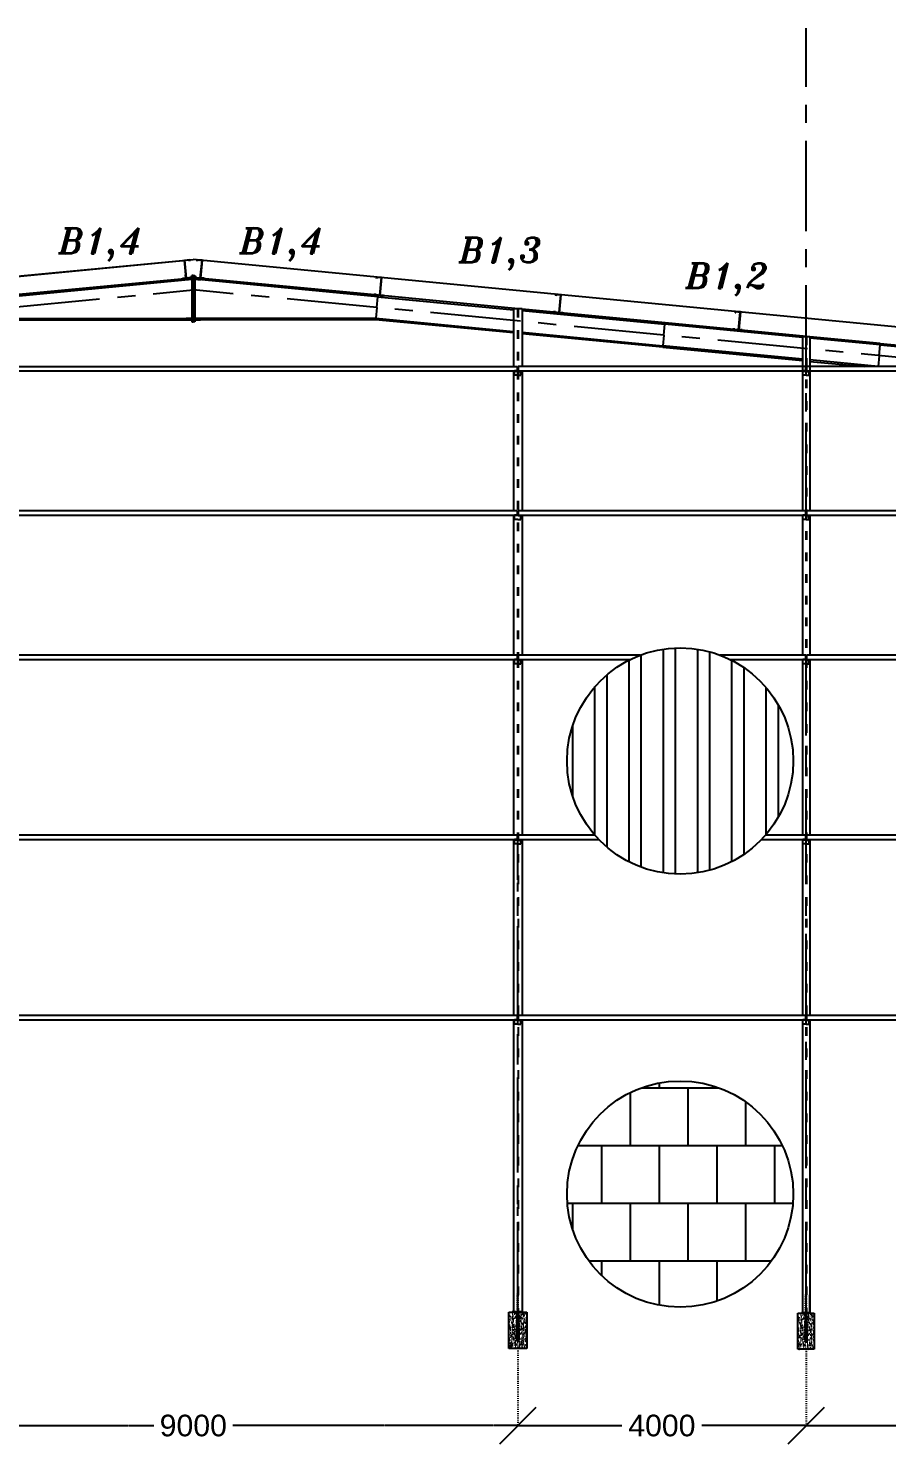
# Model space of a CAD drawing. Header units: inches. Extents: x -15 to 1885144, y -42615 to 866270.
# Drawn here: x 1645245 to 1657153, y 146264 to 165896 of the extents above; entities that cross this region are included whole.
import ezdxf

# ---------------------------------------------------------------- set-up
doc = ezdxf.new("R2010")
doc.units = ezdxf.units.IN
doc.header["$LTSCALE"] = 100
doc.header["$MEASUREMENT"] = 0
for name, pattern in [('CENTER', [2, 1.25, -0.25, 0.25, -0.25]), ('dash line', [30, 12, -18]), ('PHANTOM2', [1.25, 0.625, -0.125, 0.125, -0.125, 0.125, -0.125])]:
    doc.linetypes.add(name, pattern=pattern)
for name, color, linetype in [('axis', 8, 'PHANTOM2'), ('bolt', 1, 'Continuous'), ('corrugated sheet', 6, 'Continuous'), ('dimensions', 10, 'PHANTOM2'), ('layout', 7, 'Continuous'), ('pedestal', 9, 'Continuous'), ('purlins', 4, 'Continuous'), ('sections', 3, 'Continuous'), ('text', 3, 'Continuous')]:
    doc.layers.add(name, color=color, linetype=linetype)
doc.styles.get("Standard").update_dxf_attribs({"font": 'arial.ttf'})
doc.styles.add('TEXT-3', font='ITALICT.shx', dxfattribs={"height": 350})
doc.dimstyles.new('Dim_1', dxfattribs={"dimtxt": 300, "dimasz": 500, "dimexe": 0.0625, "dimexo": 0.0625, "dimgap": 100, "dimtad": 0, "dimtih": 1, "dimtoh": 1, "dimdec": 0, "dimzin": 0, "dimdsep": 46, "dimtxsty": 'Standard', "dimblk": 'OBLIQUE', "dimcen": 0.09, "dimclrd": 256, "dimclre": 256, "dimclrt": 256, "dimadec": 0, "dimazin": 0, "dimtm": 1e-09, "dimtfac": 1, "dimtdec": 0, "dimtofl": 0, "dimtmove": 0, "dimatfit": 3, "dimfxl": 1, "dimtfillclr": 256, "dimtolj": 1, "dimtzin": 0, "dimlwe": -1, "dimarcsym": 0})

# ---------------------------------------------------------------- blocks, each defined once
blk = doc.blocks.new('*U1230')
at = {"layer": 'purlins', "ltscale": 10}
h = blk.add_hatch(color=256, dxfattribs=at)
h.dxf.hatch_style = 1
h.paths.add_polyline_path([(124, -228), (129, -228), (129, -218), (124, -218)])
for p, q in [((124, -1), (54, -1)), ((54, -1), (54, -21)), ((54, -21), (56, -21)), ((56, -21), (56, -3)), ((56, -3), (122, -3)), ((122, -249), (122, -3)), ((124, -1), (124, -251)), ((54, -251), (54, -231)), ((54, -231), (56, -231)), ((124, -251), (54, -251)), ((56, -231), (56, -249)), ((56, -249), (122, -249)), ((129, -201), (124, -201)), ((129, -218), (124, -218)), ((129, -228), (124, -228)), ((124, -251), (174, -251)), ((129, -246), (129, -201)), ((174, -246), (129, -246)), ((174, -251), (174, -246))]:
    blk.add_line(p, q, dxfattribs=at)
blk = doc.blocks.new('*U1231')
at = {"layer": 'sections', "color": 0, "linetype": 'ByBlock', "lineweight": -2, "transparency": 16777216, "rotation": 354.5164095555347}
for p in [(1647534, 162691), (1650023, 162452), (1652511, 162213), (1655000, 161974), (1657489, 161735)]:
    blk.add_blockref('*U1230', p, dxfattribs=at)
blk = doc.blocks.new('*U1232')
at = {"layer": 'purlins', "ltscale": 10}
h = blk.add_hatch(color=256, dxfattribs=at)
h.dxf.hatch_style = 1
h.paths.add_polyline_path([(124, -228), (129, -228), (129, -218), (124, -218)])
for p, q in [((124, -1), (54, -1)), ((54, -1), (54, -21)), ((54, -21), (56, -21)), ((56, -21), (56, -3)), ((56, -3), (122, -3)), ((122, -249), (122, -3)), ((124, -1), (124, -251)), ((54, -251), (54, -231)), ((54, -231), (56, -231)), ((124, -251), (54, -251)), ((56, -231), (56, -249)), ((56, -249), (122, -249)), ((129, -201), (124, -201)), ((129, -218), (124, -218)), ((129, -228), (124, -228)), ((124, -251), (174, -251)), ((129, -246), (129, -201)), ((174, -246), (129, -246)), ((174, -251), (174, -246))]:
    blk.add_line(p, q, dxfattribs=at)
blk = doc.blocks.new('*U1233')
at = {"layer": 'sections', "color": 0, "linetype": 'ByBlock', "lineweight": -2, "transparency": 16777216, "rotation": 354.5164095555347}
for p in [(1647534, 259923), (1650023, 259684), (1652511, 259445), (1655000, 259206), (1657489, 258968)]:
    blk.add_blockref('*U1232', p, dxfattribs=at)
blk = doc.blocks.new('_Oblique')
at = {"color": 0, "linetype": 'ByBlock', "lineweight": -2}
blk.add_line((-0.5, -0.5), (0.5, 0.5), dxfattribs=at)
blk = doc.blocks.new('*D1390')
at = {"layer": 'Defpoints', "color": 0, "ltscale": 0.01, "transparency": 16777216}
for p in [(1643034, 147586), (1652034, 147586), (1652034, 146514)]:
    blk.add_point(p, dxfattribs=at)
at = {"layer": 'dimensions', "linetype": 'dash line', "ltscale": 0.01, "transparency": 16777216}
for p, q in [((1643034, 147586), (1643034, 146514)), ((1652034, 147586), (1652034, 146514))]:
    blk.add_line(p, q, dxfattribs=at)
at = {"layer": 'dimensions', "lineweight": -2, "ltscale": 0.01, "transparency": 16777216}
for p, q in [((1643034, 146514), (1646987, 146514)), ((1652034, 146514), (1648082, 146514))]:
    blk.add_line(p, q, dxfattribs=at)
at = {"layer": 'dimensions', "lineweight": -2, "ltscale": 0.01, "transparency": 16777216, "xscale": 500, "yscale": 500, "zscale": 500, "rotation": 180}
blk.add_blockref('_Oblique', (1643034, 146514), dxfattribs=at)
at = {"layer": 'dimensions', "lineweight": -2, "ltscale": 0.01, "transparency": 16777216, "xscale": 500, "yscale": 500, "zscale": 500}
blk.add_blockref('_Oblique', (1652034, 146514), dxfattribs=at)
at = {"layer": 'dimensions', "ltscale": 0.01, "transparency": 16777216, "insert": (1647534, 146514), "char_height": 300, "attachment_point": 5}
blk.add_mtext('\\A1;9000', dxfattribs=at)
blk = doc.blocks.new('*D1391')
at = {"layer": 'Defpoints', "color": 0, "ltscale": 0.01, "transparency": 16777216}
for p in [(1652034, 147586), (1656034, 147575), (1656034, 146514)]:
    blk.add_point(p, dxfattribs=at)
at = {"layer": 'dimensions', "linetype": 'dash line', "ltscale": 0.01, "transparency": 16777216}
for p, q in [((1652034, 147586), (1652034, 146514)), ((1656034, 147575), (1656034, 146514))]:
    blk.add_line(p, q, dxfattribs=at)
at = {"layer": 'dimensions', "lineweight": -2, "ltscale": 0.01, "transparency": 16777216}
for p, q in [((1652034, 146514), (1653481, 146514)), ((1656034, 146514), (1654587, 146514))]:
    blk.add_line(p, q, dxfattribs=at)
at = {"layer": 'dimensions', "lineweight": -2, "ltscale": 0.01, "transparency": 16777216, "xscale": 500, "yscale": 500, "zscale": 500, "rotation": 180}
blk.add_blockref('_Oblique', (1652034, 146514), dxfattribs=at)
at = {"layer": 'dimensions', "lineweight": -2, "ltscale": 0.01, "transparency": 16777216, "xscale": 500, "yscale": 500, "zscale": 500}
blk.add_blockref('_Oblique', (1656034, 146514), dxfattribs=at)
at = {"layer": 'dimensions', "ltscale": 0.01, "transparency": 16777216, "insert": (1654034, 146514), "char_height": 300, "attachment_point": 5}
blk.add_mtext('\\A1;4000', dxfattribs=at)
blk = doc.blocks.new('*D1392')
at = {"layer": 'Defpoints', "color": 0, "ltscale": 0.01, "transparency": 16777216}
for p in [(1656034, 147575), (1660034, 147366), (1660034, 146514)]:
    blk.add_point(p, dxfattribs=at)
at = {"layer": 'dimensions', "linetype": 'dash line', "ltscale": 0.01, "transparency": 16777216}
for p, q in [((1656034, 147575), (1656034, 146514)), ((1660034, 147366), (1660034, 146514))]:
    blk.add_line(p, q, dxfattribs=at)
at = {"layer": 'dimensions', "lineweight": -2, "ltscale": 0.01, "transparency": 16777216}
for p, q in [((1656034, 146514), (1657480, 146514)), ((1660034, 146514), (1658587, 146514))]:
    blk.add_line(p, q, dxfattribs=at)
at = {"layer": 'dimensions', "lineweight": -2, "ltscale": 0.01, "transparency": 16777216, "xscale": 500, "yscale": 500, "zscale": 500, "rotation": 180}
blk.add_blockref('_Oblique', (1656034, 146514), dxfattribs=at)
at = {"layer": 'dimensions', "lineweight": -2, "ltscale": 0.01, "transparency": 16777216, "xscale": 500, "yscale": 500, "zscale": 500}
blk.add_blockref('_Oblique', (1660034, 146514), dxfattribs=at)
at = {"layer": 'dimensions', "ltscale": 0.01, "transparency": 16777216, "insert": (1658034, 146514), "char_height": 300, "attachment_point": 5}
blk.add_mtext('\\A1;4000', dxfattribs=at)

msp = doc.modelspace()

# ---------------------------------------------------------------- hatches: boundary and pattern name
at = {"layer": 'bolt', "ltscale": 0.01}
h = msp.add_hatch(color=256, dxfattribs=at)
h.dxf.hatch_style = 1
h.paths.add_polyline_path([(1652044.378, 148086.301), (1652044.378, 148096.301), (1652024.378, 148096.301), (1652024.378, 148086.301)])
h = msp.add_hatch(color=256, dxfattribs=at)
h.dxf.hatch_style = 1
h.paths.add_polyline_path([(1656043.492, 148075.014), (1656043.492, 148085.014), (1656023.492, 148085.014), (1656023.492, 148075.014)])
at = {"layer": 'layout', "ltscale": 0.01}
h = msp.add_hatch(dxfattribs=at)
h.set_pattern_fill('STEEL', color=256, scale=3802.420809, angle=45)
h.set_pattern_definition([(90, (1521614.4, 767569.56), (-475.3026, 1e-13), []), (90, (1521446.37, 767737.6), (-475.3026, 1e-13), [])])
h.paths.add_polyline_path([(1655856.578, 155733.227, 1), (1652718.453, 155733.227, 1)])
h = msp.add_hatch(dxfattribs=at)
h.set_pattern_fill('AR-B88', color=256, scale=100)
h.paths.add_polyline_path([(1655856.578, 149725.372, 1), (1652718.453, 149725.372, 1)])
at = {"layer": 'pedestal', "ltscale": 0.01}
h = msp.add_hatch(dxfattribs=at)
h.set_pattern_fill('AR-CONC', color=256, scale=10)
h.set_pattern_definition([(50, (701453.753, 103224.605), (71.7260183, -6.2752135), [7.5, -82.5]), (355, (701453.75, 103224.605), (-13.8751334, 75.2192134), [6, -66]), (100.4514445, (701459.73, 103224.08), (57.8508847, 68.943999), [6.374019, -70.114211]), (46.1842, (701453.75, 103244.605), (106.724133, -16.551928), [11.25, -123.75]), (96.635635, (701462.65, 103243.23), (93.466195, 97.41186), [9.561034, -105.171376]), (351.184164, (701453.75, 103244.6), (93.466195, 97.41186), [9, -99]), (21, (701463.753, 103239.605), (59.6907052, -40.261889), [7.5, -82.5]), (326, (701463.75, 103239.605), (24.331533, 72.5150045), [6, -66]), (71.451445, (701468.73, 103236.25), (84.0222377, 32.2531153), [6.374019, -70.114211]), (37.5, (701453.753, 103224.605), (1.2159855, 33.2893854), [0, -65.2, 0, -67, 0, -66.25]), (7.5, (701453.753, 103224.605), (26.3069537, 39.4411712), [0, -38.2, 0, -63.7, 0, -25.25]), (327.5, (701431.453, 103224.605), (53.3822436, -2.2554872), [0, -25, 0, -78, 0, -103.5]), (317.5, (701421.453, 103224.605), (58.318617, 10.0104982), [0, -32.5, 0, -51.8, 0, -73.5])])
h.paths.add_polyline_path([(1652159.462, 147586.301), (1652159.462, 148086.301), (1652109.462, 148086.301), (1652044.378, 148086.301), (1652044.378, 147686.301), (1652024.378, 147686.301), (1652024.378, 148086.301), (1651959.462, 148086.301), (1651909.462, 148086.301), (1651909.462, 147586.301)])
h = msp.add_hatch(dxfattribs=at)
h.set_pattern_fill('AR-CONC', color=256, scale=10)
h.set_pattern_definition([(50, (705452.866, 103213.32), (71.7260183, -6.2752135), [7.5, -82.5]), (355, (705452.87, 103213.32), (-13.8751334, 75.2192134), [6, -66]), (100.4514445, (705458.844, 103212.795), (57.8508847, 68.943999), [6.374019, -70.114211]), (46.1842, (705452.87, 103233.32), (106.724133, -16.551928), [11.25, -123.75]), (96.635635, (705461.76, 103231.94), (93.466195, 97.41186), [9.561034, -105.171376]), (351.184164, (705452.87, 103233.32), (93.466195, 97.41186), [9, -99]), (21, (705462.866, 103228.32), (59.6907052, -40.261889), [7.5, -82.5]), (326, (705462.87, 103228.32), (24.331533, 72.5150045), [6, -66]), (71.451445, (705467.84, 103224.96), (84.0222377, 32.2531153), [6.374019, -70.114211]), (37.5, (705452.866, 103213.318), (1.2159855, 33.2893854), [0, -65.2, 0, -67, 0, -66.25]), (7.5, (705452.866, 103213.32), (26.3069537, 39.4411712), [0, -38.2, 0, -63.7, 0, -25.25]), (327.5, (705430.566, 103213.318), (53.3822436, -2.2554872), [0, -25, 0, -78, 0, -103.5]), (317.5, (705420.566, 103213.32), (58.318617, 10.0104982), [0, -32.5, 0, -51.8, 0, -73.5])])
h.paths.add_polyline_path([(1656148.575, 147575.014), (1656148.575, 148075.014), (1656108.575, 148075.014), (1656043.492, 148075.014), (1656043.492, 147675.014), (1656023.492, 147675.014), (1656023.492, 148075.014), (1655958.575, 148075.014), (1655918.575, 148075.014), (1655918.575, 147575.014)])
at = {"layer": 'purlins', "ltscale": 0.01}
h = msp.add_hatch(color=256, dxfattribs=at)
h.dxf.hatch_style = 1
h.paths.add_polyline_path([(1652004.378, 161137.095), (1652004.378, 161143.095), (1652014.378, 161143.095), (1652014.378, 161137.095)])
h = msp.add_hatch(color=256, dxfattribs=at)
h.dxf.hatch_style = 1
h.paths.add_polyline_path([(1652064.378, 161137.095), (1652064.378, 161143.095), (1652054.378, 161143.095), (1652054.378, 161137.095)])
h = msp.add_hatch(color=256, dxfattribs=at)
h.dxf.hatch_style = 1
h.paths.add_polyline_path([(1656004.378, 161137.095), (1656004.378, 161143.095), (1656014.378, 161143.095), (1656014.378, 161137.095)])
h = msp.add_hatch(color=256, dxfattribs=at)
h.dxf.hatch_style = 1
h.paths.add_polyline_path([(1656064.378, 161137.095), (1656064.378, 161143.095), (1656054.378, 161143.095), (1656054.378, 161137.095)])
h = msp.add_hatch(color=256, dxfattribs=at)
h.dxf.hatch_style = 1
h.paths.add_polyline_path([(1652004.378, 159137.095), (1652004.378, 159143.095), (1652014.378, 159143.095), (1652014.378, 159137.095)])
h = msp.add_hatch(color=256, dxfattribs=at)
h.dxf.hatch_style = 1
h.paths.add_polyline_path([(1652064.378, 159137.095), (1652064.378, 159143.095), (1652054.378, 159143.095), (1652054.378, 159137.095)])
h = msp.add_hatch(color=256, dxfattribs=at)
h.dxf.hatch_style = 1
h.paths.add_polyline_path([(1656004.378, 159137.095), (1656004.378, 159143.095), (1656014.378, 159143.095), (1656014.378, 159137.095)])
h = msp.add_hatch(color=256, dxfattribs=at)
h.dxf.hatch_style = 1
h.paths.add_polyline_path([(1656064.378, 159137.095), (1656064.378, 159143.095), (1656054.378, 159143.095), (1656054.378, 159137.095)])
h = msp.add_hatch(color=256, dxfattribs=at)
h.dxf.hatch_style = 1
h.paths.add_polyline_path([(1652004.378, 157137.095), (1652004.378, 157143.095), (1652014.378, 157143.095), (1652014.378, 157137.095)])
h = msp.add_hatch(color=256, dxfattribs=at)
h.dxf.hatch_style = 1
h.paths.add_polyline_path([(1652064.378, 157137.095), (1652064.378, 157143.095), (1652054.378, 157143.095), (1652054.378, 157137.095)])
h = msp.add_hatch(color=256, dxfattribs=at)
h.dxf.hatch_style = 1
h.paths.add_polyline_path([(1656004.378, 157137.095), (1656004.378, 157143.095), (1656014.378, 157143.095), (1656014.378, 157137.095)])
h = msp.add_hatch(color=256, dxfattribs=at)
h.dxf.hatch_style = 1
h.paths.add_polyline_path([(1656064.378, 157137.095), (1656064.378, 157143.095), (1656054.378, 157143.095), (1656054.378, 157137.095)])
h = msp.add_hatch(color=256, dxfattribs=at)
h.dxf.hatch_style = 1
h.paths.add_polyline_path([(1652004.378, 154637.095), (1652004.378, 154643.095), (1652014.378, 154643.095), (1652014.378, 154637.095)])
h = msp.add_hatch(color=256, dxfattribs=at)
h.dxf.hatch_style = 1
h.paths.add_polyline_path([(1652064.378, 154637.095), (1652064.378, 154643.095), (1652054.378, 154643.095), (1652054.378, 154637.095)])
h = msp.add_hatch(color=256, dxfattribs=at)
h.dxf.hatch_style = 1
h.paths.add_polyline_path([(1656004.378, 154637.095), (1656004.378, 154643.095), (1656014.378, 154643.095), (1656014.378, 154637.095)])
h = msp.add_hatch(color=256, dxfattribs=at)
h.dxf.hatch_style = 1
h.paths.add_polyline_path([(1656064.378, 154637.095), (1656064.378, 154643.095), (1656054.378, 154643.095), (1656054.378, 154637.095)])
h = msp.add_hatch(color=256, dxfattribs=at)
h.dxf.hatch_style = 1
h.paths.add_polyline_path([(1652004.378, 152137.095), (1652004.378, 152143.095), (1652014.378, 152143.095), (1652014.378, 152137.095)])
h = msp.add_hatch(color=256, dxfattribs=at)
h.dxf.hatch_style = 1
h.paths.add_polyline_path([(1652064.378, 152137.095), (1652064.378, 152143.095), (1652054.378, 152143.095), (1652054.378, 152137.095)])
h = msp.add_hatch(color=256, dxfattribs=at)
h.dxf.hatch_style = 1
h.paths.add_polyline_path([(1656004.378, 152137.095), (1656004.378, 152143.095), (1656014.378, 152143.095), (1656014.378, 152137.095)])
h = msp.add_hatch(color=256, dxfattribs=at)
h.dxf.hatch_style = 1
h.paths.add_polyline_path([(1656064.378, 152137.095), (1656064.378, 152143.095), (1656054.378, 152143.095), (1656054.378, 152137.095)])
at = {"layer": 'sections', "ltscale": 10}
h = msp.add_hatch(color=256, dxfattribs=at)
h.dxf.hatch_style = 1
h.paths.add_polyline_path([(1647534.378, 162362.202), (1647534.378, 162378.202), (1647514.378, 162378.202), (1647514.378, 162362.202)])
h.paths.add_polyline_path([(1647534.378, 162310.202), (1647534.378, 162330.202), (1647514.378, 162330.202), (1647514.378, 162310.202)])
h = msp.add_hatch(color=256, dxfattribs=at)
h.dxf.hatch_style = 1
h.paths.add_polyline_path([(1647554.378, 162362.202), (1647554.378, 162378.202), (1647534.378, 162378.202), (1647534.378, 162362.202)])
h.paths.add_polyline_path([(1647554.378, 162310.202), (1647554.378, 162330.202), (1647534.378, 162330.202), (1647534.378, 162310.202)])
h = msp.add_hatch(color=256, dxfattribs=at)
h.dxf.hatch_style = 1
h.paths.add_polyline_path([(1647534.378, 161912.202), (1647514.378, 161912.202), (1647514.378, 161928.202), (1647534.378, 161928.202)])
h.paths.add_polyline_path([(1647534.378, 161960.202), (1647514.378, 161960.202), (1647514.378, 161980.202), (1647534.378, 161980.202)])
h = msp.add_hatch(color=256, dxfattribs=at)
h.dxf.hatch_style = 1
h.paths.add_polyline_path([(1647534.378, 161912.202), (1647554.378, 161912.202), (1647554.378, 161928.202), (1647534.378, 161928.202)])
h.paths.add_polyline_path([(1647534.378, 161960.202), (1647554.378, 161960.202), (1647554.378, 161980.202), (1647534.378, 161980.202)])

# ---------------------------------------------------------------- linework, layer by layer
at = {"layer": 'axis', "linetype": 'CENTER', "ltscale": 10}
for p, q in [((1656034.378, 159083.095), (1656034.378, 165895.986)), ((1635034.378, 161068.176), (1647534.378, 162268.176)), ((1660034.378, 161068.176), (1647534.378, 162268.176)), ((1656034.378, 148086.301), (1656034.378, 157143.095)), ((1652034.378, 148086.301), (1652034.378, 154637.095))]:
    msp.add_line(p, q, dxfattribs=at)
at = {"layer": 'bolt', "ltscale": 10}
msp.add_line((1647437.265, 162452.238), (1647432.288, 162451.76), dxfattribs=at)
at = {"layer": 'bolt', "linetype": 'Continuous', "ltscale": 10}
for p, q in [((1647436.209, 162452.136), (1647437.175, 162453.174)), ((1647436.397, 162452.154), (1647437.191, 162453.008)), ((1647436.584, 162452.172), (1647437.207, 162452.841)), ((1647436.772, 162452.19), (1647437.223, 162452.675)), ((1647436.959, 162452.208), (1647437.239, 162452.509)), ((1647437.147, 162452.226), (1647437.255, 162452.343))]:
    msp.add_line(p, q, dxfattribs=at)
at = {"layer": 'bolt', "ltscale": 0.01}
for p, q in [((1652024.378, 148096.301), (1652024.378, 148086.301)), ((1652024.378, 148086.301), (1652024.378, 147686.301)), ((1652044.378, 148096.301), (1652044.378, 148086.301)), ((1652044.378, 147686.301), (1652044.378, 148086.301)), ((1656023.492, 148085.014), (1656023.492, 148075.014)), ((1656023.492, 148075.014), (1656023.492, 147675.014)), ((1656043.492, 148085.014), (1656043.492, 148075.014)), ((1656043.492, 147675.014), (1656043.492, 148075.014)), ((1652024.378, 147686.301), (1652044.378, 147686.301)), ((1656023.492, 147675.014), (1656043.492, 147675.014))]:
    msp.add_line(p, q, dxfattribs=at)
at = {"layer": 'corrugated sheet', "ltscale": 10}
for p, q in [((1634264.378, 161416.89), (1647534.378, 162690.81)), ((1634563.878, 161444.938), (1647534.378, 162690.106)), ((1659260.906, 161565.063), (1647534.378, 162690.81)), ((1659260.839, 161564.366), (1647534.378, 162690.106))]:
    msp.add_line(p, q, dxfattribs=at)
at = {"layer": 'layout', "ltscale": 10}
for p, q in [((1644972.369, 162193.004), (1647514.378, 162437.037)), ((1644974.28, 162173.096), (1647514.378, 162416.945)), ((1647534.378, 162268.176), (1647534.378, 162438.957)), ((1647534.378, 162438.957), (1647534.378, 161850.167)), ((1647534.378, 162268.176), (1647534.378, 162438.957)), ((1647534.378, 162438.957), (1647534.378, 161850.167)), ((1650096.387, 162193.004), (1647554.378, 162437.037)), ((1650094.476, 162173.096), (1647554.378, 162416.945)), ((1650080.142, 162023.782), (1650094.476, 162173.096)), ((1650094.476, 162173.096), (1650096.387, 162193.004)), ((1650094.476, 162173.096), (1651974.378, 161992.625)), ((1652039.378, 162006.477), (1650096.387, 162193.004)), ((1650080.142, 162023.782), (1650065.808, 161874.469)), ((1654078.082, 161810.762), (1652094.378, 162001.197)), ((1652094.378, 161981.105), (1654076.171, 161790.853)), ((1645002.948, 161874.469), (1647514.378, 161870.107)), ((1645004.86, 161854.56), (1647514.378, 161850.202)), ((1650065.808, 161874.469), (1647554.378, 161870.107)), ((1650063.897, 161854.56), (1647554.378, 161850.202)), ((1650065.808, 161874.469), (1650063.897, 161854.56)), ((1651974.378, 161671.154), (1650063.897, 161854.56)), ((1650065.808, 161874.469), (1651974.378, 161691.246)), ((1654061.836, 161641.54), (1654076.171, 161790.853)), ((1654076.171, 161790.853), (1654078.082, 161810.762)), ((1655984.378, 161607.665), (1654076.171, 161790.853)), ((1656039.378, 161622.477), (1654078.082, 161810.762)), ((1652094.378, 161679.726), (1654047.502, 161492.226)), ((1654045.591, 161472.317), (1652094.378, 161659.634)), ((1654061.836, 161641.54), (1654047.502, 161492.226)), ((1657064.353, 161524.08), (1656084.378, 161618.157)), ((1657062.441, 161504.171), (1656084.378, 161598.065)), ((1654047.502, 161492.226), (1654045.591, 161472.317)), ((1654045.591, 161472.317), (1655984.378, 161286.194)), ((1655984.378, 161306.286), (1654047.502, 161492.226)), ((1657048.107, 161354.858), (1657062.441, 161504.171)), ((1657062.441, 161504.171), (1657064.353, 161524.08)), ((1657062.441, 161504.171), (1659814.378, 161239.985)), ((1657064.353, 161524.08), (1659814.378, 161260.077)), ((1657033.773, 161205.544), (1656084.378, 161296.686)), ((1656084.378, 161276.594), (1656849.988, 161203.095)), ((1657033.773, 161205.544), (1657033.538, 161203.095)), ((1657048.107, 161354.858), (1657033.773, 161205.544)), ((1657045.812, 161203.095), (1657033.773, 161205.544))]:
    msp.add_line(p, q, dxfattribs=at)
at = {"layer": 'layout', "ltscale": 0.01}
for p, q in [((1651974.378, 162006.957), (1651974.378, 161202.73)), ((1652094.378, 162006.957), (1651974.378, 162006.957)), ((1652094.378, 162006.957), (1652094.378, 161203.095)), ((1655984.378, 161622.957), (1655984.378, 159203.095)), ((1655984.378, 161622.957), (1656084.378, 161622.957)), ((1656084.378, 161622.957), (1656084.378, 159203.095)), ((1651974.378, 161142.73), (1651974.378, 159202.73)), ((1652094.378, 161143.095), (1652094.378, 159203.095)), ((1651974.378, 159142.73), (1651974.378, 157202.73)), ((1652094.378, 159143.095), (1652094.378, 157203.095)), ((1655984.378, 159143.095), (1655984.378, 157203.095)), ((1656084.378, 159143.095), (1656084.378, 157203.095)), ((1651974.378, 157142.73), (1651974.378, 154702.73)), ((1652094.378, 157143.095), (1652094.378, 154703.095)), ((1655984.378, 157143.095), (1655984.378, 154703.095)), ((1656084.378, 157143.095), (1656084.378, 154703.095)), ((1651974.378, 154642.73), (1651974.378, 152202.73)), ((1652094.378, 154643.095), (1652094.378, 152203.095)), ((1655984.378, 154643.095), (1655984.378, 152203.095)), ((1656084.378, 154643.095), (1656084.378, 152203.095)), ((1651974.378, 152142.73), (1651974.378, 148086.301)), ((1652094.378, 152143.095), (1652094.378, 148086.301)), ((1655984.378, 152143.095), (1655984.378, 148086.301)), ((1656084.378, 152143.095), (1656084.378, 148086.301))]:
    msp.add_line(p, q, dxfattribs=at)
at = {"layer": 'layout', "linetype": 'dash line', "ltscale": 0.1}
for p, q in [((1652029.378, 162006.957), (1652029.378, 161202.73)), ((1652039.378, 162006.957), (1652039.378, 161203.095)), ((1656029.378, 161622.957), (1656029.378, 157203.095)), ((1656039.378, 161622.957), (1656039.378, 157203.095)), ((1652029.378, 161143.095), (1652029.378, 157202.73)), ((1652039.378, 161143.095), (1652039.378, 157203.095)), ((1652029.378, 157143.095), (1652029.378, 154702.73)), ((1652039.378, 157143.095), (1652039.378, 148086.301)), ((1656029.378, 157143.095), (1656029.378, 148086.301)), ((1656039.378, 157143.095), (1656039.378, 148086.301)), ((1652029.378, 154643.095), (1652029.378, 148086.301))]:
    msp.add_line(p, q, dxfattribs=at)
at = {"layer": 'layout', "ltscale": 0.01}
for centre in [(1654287.516, 155733.227), (1654287.516, 149725.372)]:
    msp.add_circle(centre, 1569.062, dxfattribs=at)
at = {"layer": 'pedestal', "ltscale": 0.01}
for p, q in [((1651909.462, 147586.301), (1651909.462, 148086.301)), ((1651909.462, 148086.301), (1651959.462, 148086.301)), ((1652109.462, 148086.301), (1652159.462, 148086.301)), ((1652159.462, 148086.301), (1652159.462, 147586.301)), ((1655918.575, 147575.014), (1655918.575, 148075.014)), ((1655918.575, 148075.014), (1655968.575, 148075.014)), ((1656098.575, 148075.014), (1656148.575, 148075.014)), ((1656148.575, 148075.014), (1656148.575, 147575.014)), ((1652159.462, 147586.301), (1651909.462, 147586.301)), ((1656148.575, 147575.014), (1655918.575, 147575.014))]:
    msp.add_line(p, q, dxfattribs=at)
at = {"layer": 'purlins', "ltscale": 0.01}
for p, q in [((1652029.378, 161202.73), (1643039.385, 161202.73)), ((1652029.378, 161143.095), (1652029.378, 161203.095)), ((1656029.378, 161203.095), (1652039.378, 161203.095)), ((1652039.378, 161203.095), (1652039.378, 161143.095)), ((1656029.378, 161143.095), (1656029.378, 161203.095)), ((1656039.378, 161203.095), (1656039.378, 161143.095)), ((1660014.378, 161203.095), (1656039.378, 161203.095)), ((1643004.378, 161142.73), (1651989.378, 161142.73)), ((1651989.378, 161137.095), (1651989.378, 161143.095)), ((1652029.378, 161143.095), (1651989.378, 161143.095)), ((1652039.378, 161137.095), (1651989.378, 161137.095)), ((1651989.378, 161083.095), (1651989.378, 161137.095)), ((1652034.378, 161083.095), (1651989.378, 161083.095)), ((1652004.378, 161143.095), (1652004.378, 161137.095)), ((1652014.378, 161143.095), (1652014.378, 161137.095)), ((1652034.378, 161083.095), (1652079.378, 161083.095)), ((1652039.378, 161143.095), (1652079.378, 161143.095)), ((1652039.378, 161143.095), (1656019.378, 161143.095)), ((1652039.378, 161137.095), (1652079.378, 161137.095)), ((1652054.378, 161143.095), (1652054.378, 161137.095)), ((1652064.378, 161143.095), (1652064.378, 161137.095)), ((1652079.378, 161137.095), (1652079.378, 161143.095)), ((1652079.378, 161083.095), (1652079.378, 161137.095)), ((1655989.378, 161137.095), (1655989.378, 161143.095)), ((1656039.378, 161143.095), (1655989.378, 161143.095)), ((1656039.378, 161137.095), (1655989.378, 161137.095)), ((1655989.378, 161083.095), (1655989.378, 161137.095)), ((1656034.378, 161083.095), (1655989.378, 161083.095)), ((1656004.378, 161143.095), (1656004.378, 161137.095)), ((1656014.378, 161143.095), (1656014.378, 161137.095)), ((1656034.378, 161083.095), (1656079.378, 161083.095)), ((1656039.378, 161143.095), (1656079.378, 161143.095)), ((1656039.378, 161143.095), (1660014.378, 161143.095)), ((1656039.378, 161137.095), (1656079.378, 161137.095)), ((1656054.378, 161143.095), (1656054.378, 161137.095)), ((1656064.378, 161143.095), (1656064.378, 161137.095)), ((1656079.378, 161137.095), (1656079.378, 161143.095)), ((1656079.378, 161083.095), (1656079.378, 161137.095)), ((1643004.378, 159142.73), (1651989.378, 159142.73)), ((1652029.378, 159202.73), (1643039.385, 159202.73)), ((1651989.378, 159137.095), (1651989.378, 159143.095)), ((1652029.378, 159143.095), (1651989.378, 159143.095)), ((1652039.378, 159137.095), (1651989.378, 159137.095)), ((1651989.378, 159083.095), (1651989.378, 159137.095)), ((1652034.378, 159083.095), (1651989.378, 159083.095)), ((1652004.378, 159143.095), (1652004.378, 159137.095)), ((1652014.378, 159143.095), (1652014.378, 159137.095)), ((1652029.378, 159143.095), (1652029.378, 159203.095)), ((1652034.378, 159083.095), (1652079.378, 159083.095)), ((1656029.378, 159203.095), (1652039.378, 159203.095)), ((1652039.378, 159203.095), (1652039.378, 159143.095)), ((1652039.378, 159143.095), (1652079.378, 159143.095)), ((1652039.378, 159143.095), (1656019.378, 159143.095)), ((1652039.378, 159137.095), (1652079.378, 159137.095)), ((1652054.378, 159143.095), (1652054.378, 159137.095)), ((1652064.378, 159143.095), (1652064.378, 159137.095)), ((1652079.378, 159137.095), (1652079.378, 159143.095)), ((1652079.378, 159083.095), (1652079.378, 159137.095)), ((1655989.378, 159137.095), (1655989.378, 159143.095)), ((1656039.378, 159143.095), (1655989.378, 159143.095)), ((1656039.378, 159137.095), (1655989.378, 159137.095)), ((1655989.378, 159083.095), (1655989.378, 159137.095)), ((1656034.378, 159083.095), (1655989.378, 159083.095)), ((1656004.378, 159143.095), (1656004.378, 159137.095)), ((1656014.378, 159143.095), (1656014.378, 159137.095)), ((1656029.378, 159143.095), (1656029.378, 159203.095)), ((1656034.378, 159083.095), (1656079.378, 159083.095)), ((1664029.378, 159203.095), (1656039.378, 159203.095)), ((1656039.378, 159203.095), (1656039.378, 159143.095)), ((1656039.378, 159143.095), (1656079.378, 159143.095)), ((1656039.378, 159143.095), (1663989.378, 159143.095)), ((1656039.378, 159137.095), (1656079.378, 159137.095)), ((1656054.378, 159143.095), (1656054.378, 159137.095)), ((1656064.378, 159143.095), (1656064.378, 159137.095)), ((1656079.378, 159137.095), (1656079.378, 159143.095)), ((1656079.378, 159083.095), (1656079.378, 159137.095)), ((1643004.378, 157142.73), (1651989.378, 157142.73)), ((1652029.378, 157202.73), (1643039.385, 157202.73)), ((1651989.378, 157137.095), (1651989.378, 157143.095)), ((1652029.378, 157143.095), (1651989.378, 157143.095)), ((1652039.378, 157137.095), (1651989.378, 157137.095)), ((1651989.378, 157083.095), (1651989.378, 157137.095)), ((1652034.378, 157083.095), (1651989.378, 157083.095)), ((1652004.378, 157143.095), (1652004.378, 157137.095)), ((1652014.378, 157143.095), (1652014.378, 157137.095)), ((1652029.378, 157143.095), (1652029.378, 157203.095)), ((1652034.378, 157083.095), (1652079.378, 157083.095)), ((1652039.378, 157203.095), (1652039.378, 157143.095)), ((1653738.478, 157203.095), (1652039.378, 157203.095)), ((1652039.378, 157143.095), (1652079.378, 157143.095)), ((1652039.378, 157143.095), (1653598.874, 157143.095)), ((1652039.378, 157137.095), (1652079.378, 157137.095)), ((1652054.378, 157143.095), (1652054.378, 157137.095)), ((1652064.378, 157143.095), (1652064.378, 157137.095)), ((1652079.378, 157137.095), (1652079.378, 157143.095)), ((1652079.378, 157083.095), (1652079.378, 157137.095)), ((1656029.378, 157203.095), (1654836.553, 157203.095)), ((1654976.157, 157143.095), (1656019.378, 157143.095)), ((1655989.378, 157137.095), (1655989.378, 157143.095)), ((1656039.378, 157143.095), (1655989.378, 157143.095)), ((1656039.378, 157137.095), (1655989.378, 157137.095)), ((1655989.378, 157083.095), (1655989.378, 157137.095)), ((1656034.378, 157083.095), (1655989.378, 157083.095)), ((1656004.378, 157143.095), (1656004.378, 157137.095)), ((1656014.378, 157143.095), (1656014.378, 157137.095)), ((1656029.378, 157143.095), (1656029.378, 157203.095)), ((1656034.378, 157083.095), (1656079.378, 157083.095)), ((1664029.378, 157203.095), (1656039.378, 157203.095)), ((1656039.378, 157203.095), (1656039.378, 157143.095)), ((1656039.378, 157143.095), (1656079.378, 157143.095)), ((1656039.378, 157143.095), (1663989.378, 157143.095)), ((1656039.378, 157137.095), (1656079.378, 157137.095)), ((1656054.378, 157143.095), (1656054.378, 157137.095)), ((1656064.378, 157143.095), (1656064.378, 157137.095)), ((1656079.378, 157137.095), (1656079.378, 157143.095)), ((1656079.378, 157083.095), (1656079.378, 157137.095)), ((1652029.378, 154702.73), (1643039.385, 154702.73)), ((1652029.378, 154643.095), (1652029.378, 154703.095)), ((1652039.378, 154703.095), (1652039.378, 154643.095)), ((1653103.968, 154703.095), (1652039.378, 154703.095)), ((1656029.378, 154703.095), (1655471.064, 154703.095)), ((1656029.378, 154643.095), (1656029.378, 154703.095)), ((1664029.378, 154703.095), (1656039.378, 154703.095)), ((1656039.378, 154703.095), (1656039.378, 154643.095)), ((1643004.378, 154642.73), (1651989.378, 154642.73)), ((1651989.378, 154637.095), (1651989.378, 154643.095)), ((1652029.378, 154643.095), (1651989.378, 154643.095)), ((1652039.378, 154637.095), (1651989.378, 154637.095)), ((1651989.378, 154583.095), (1651989.378, 154637.095)), ((1652034.378, 154583.095), (1651989.378, 154583.095)), ((1652004.378, 154643.095), (1652004.378, 154637.095)), ((1652014.378, 154643.095), (1652014.378, 154637.095)), ((1652034.378, 154583.095), (1652079.378, 154583.095)), ((1652039.378, 154643.095), (1652079.378, 154643.095)), ((1652039.378, 154643.095), (1653158.99, 154643.095)), ((1652039.378, 154637.095), (1652079.378, 154637.095)), ((1652054.378, 154643.095), (1652054.378, 154637.095)), ((1652064.378, 154643.095), (1652064.378, 154637.095)), ((1652079.378, 154637.095), (1652079.378, 154643.095)), ((1652079.378, 154583.095), (1652079.378, 154637.095)), ((1655416.041, 154643.095), (1656019.378, 154643.095)), ((1655989.378, 154637.095), (1655989.378, 154643.095)), ((1656039.378, 154643.095), (1655989.378, 154643.095)), ((1656039.378, 154637.095), (1655989.378, 154637.095)), ((1655989.378, 154583.095), (1655989.378, 154637.095)), ((1656034.378, 154583.095), (1655989.378, 154583.095)), ((1656004.378, 154643.095), (1656004.378, 154637.095)), ((1656014.378, 154643.095), (1656014.378, 154637.095)), ((1656034.378, 154583.095), (1656079.378, 154583.095)), ((1656039.378, 154643.095), (1656079.378, 154643.095)), ((1656039.378, 154643.095), (1663989.378, 154643.095)), ((1656039.378, 154637.095), (1656079.378, 154637.095)), ((1656054.378, 154643.095), (1656054.378, 154637.095)), ((1656064.378, 154643.095), (1656064.378, 154637.095)), ((1656079.378, 154637.095), (1656079.378, 154643.095)), ((1656079.378, 154583.095), (1656079.378, 154637.095)), ((1652029.378, 152202.73), (1643039.385, 152202.73)), ((1652029.378, 152143.095), (1652029.378, 152203.095)), ((1656029.378, 152203.095), (1652039.378, 152203.095)), ((1652039.378, 152203.095), (1652039.378, 152143.095)), ((1656029.378, 152143.095), (1656029.378, 152203.095)), ((1664029.378, 152203.095), (1656039.378, 152203.095)), ((1656039.378, 152203.095), (1656039.378, 152143.095)), ((1643004.378, 152142.73), (1651989.378, 152142.73)), ((1651989.378, 152137.095), (1651989.378, 152143.095)), ((1652029.378, 152143.095), (1651989.378, 152143.095)), ((1652039.378, 152137.095), (1651989.378, 152137.095)), ((1651989.378, 152083.095), (1651989.378, 152137.095)), ((1652034.378, 152083.095), (1651989.378, 152083.095)), ((1652004.378, 152143.095), (1652004.378, 152137.095)), ((1652014.378, 152143.095), (1652014.378, 152137.095)), ((1652034.378, 152083.095), (1652079.378, 152083.095)), ((1652039.378, 152143.095), (1652079.378, 152143.095)), ((1652039.378, 152143.095), (1656019.378, 152143.095)), ((1652039.378, 152137.095), (1652079.378, 152137.095)), ((1652054.378, 152143.095), (1652054.378, 152137.095)), ((1652064.378, 152143.095), (1652064.378, 152137.095)), ((1652079.378, 152137.095), (1652079.378, 152143.095)), ((1652079.378, 152083.095), (1652079.378, 152137.095)), ((1655989.378, 152137.095), (1655989.378, 152143.095)), ((1656039.378, 152143.095), (1655989.378, 152143.095)), ((1656039.378, 152137.095), (1655989.378, 152137.095)), ((1655989.378, 152083.095), (1655989.378, 152137.095)), ((1656034.378, 152083.095), (1655989.378, 152083.095)), ((1656004.378, 152143.095), (1656004.378, 152137.095)), ((1656014.378, 152143.095), (1656014.378, 152137.095)), ((1656034.378, 152083.095), (1656079.378, 152083.095)), ((1656039.378, 152143.095), (1656079.378, 152143.095)), ((1656039.378, 152143.095), (1663989.378, 152143.095)), ((1656039.378, 152137.095), (1656079.378, 152137.095)), ((1656054.378, 152143.095), (1656054.378, 152137.095)), ((1656064.378, 152143.095), (1656064.378, 152137.095)), ((1656079.378, 152137.095), (1656079.378, 152143.095)), ((1656079.378, 152083.095), (1656079.378, 152137.095))]:
    msp.add_line(p, q, dxfattribs=at)
at = {"layer": 'sections', "ltscale": 10}
for p, q in [((1647514.378, 162437.037), (1647434.438, 162429.363)), ((1647514.378, 162416.945), (1647434.438, 162409.271)), ((1647514.378, 162465.202), (1647514.378, 161825.202)), ((1647534.378, 162465.202), (1647514.378, 162465.202)), ((1647514.378, 162378.202), (1647534.378, 162378.202)), ((1647514.378, 162362.202), (1647534.378, 162362.202)), ((1647534.378, 161825.202), (1647534.378, 162465.202)), ((1647534.378, 161825.202), (1647534.378, 162465.202)), ((1647534.378, 162465.202), (1647554.378, 162465.202)), ((1647554.378, 162378.202), (1647534.378, 162378.202)), ((1647554.378, 162362.202), (1647534.378, 162362.202)), ((1647554.378, 162465.202), (1647554.378, 161825.202)), ((1647554.378, 162437.037), (1647634.318, 162429.363)), ((1647554.378, 162416.945), (1647634.318, 162409.271)), ((1647514.378, 162330.202), (1647534.378, 162330.202)), ((1647514.378, 162310.202), (1647534.378, 162310.202)), ((1647554.378, 162330.202), (1647534.378, 162330.202)), ((1647554.378, 162310.202), (1647534.378, 162310.202)), ((1647514.378, 161980.202), (1647534.378, 161980.202)), ((1647554.378, 161980.202), (1647534.378, 161980.202)), ((1647514.378, 161870.202), (1647434.071, 161870.202)), ((1647514.378, 161850.202), (1647434.071, 161850.202)), ((1647514.378, 161960.202), (1647534.378, 161960.202)), ((1647514.378, 161928.202), (1647534.378, 161928.202)), ((1647514.378, 161912.202), (1647534.378, 161912.202)), ((1647514.378, 161825.202), (1647534.378, 161825.202)), ((1647554.378, 161960.202), (1647534.378, 161960.202)), ((1647554.378, 161928.202), (1647534.378, 161928.202)), ((1647554.378, 161912.202), (1647534.378, 161912.202)), ((1647554.378, 161825.202), (1647534.378, 161825.202)), ((1647554.378, 161870.202), (1647634.686, 161870.202)), ((1647554.378, 161850.202), (1647634.686, 161850.202))]:
    msp.add_line(p, q, dxfattribs=at)
at = {"layer": 'sections', "ltscale": 0.01}
for p, q in [((1651974.462, 148341.095), (1651974.462, 148096.301)), ((1652094.462, 148341.095), (1652094.462, 148096.301)), ((1655983.575, 148329.808), (1655983.575, 148085.014)), ((1656083.575, 148329.808), (1656083.575, 148085.014)), ((1651959.462, 148096.301), (1652109.462, 148096.301)), ((1651959.462, 148086.301), (1651959.462, 148096.301)), ((1652109.462, 148086.301), (1651959.462, 148086.301)), ((1652109.462, 148096.301), (1652109.462, 148086.301)), ((1655968.575, 148085.014), (1656098.575, 148085.014)), ((1655968.575, 148075.014), (1655968.575, 148085.014)), ((1656098.575, 148075.014), (1655968.575, 148075.014)), ((1656098.575, 148085.014), (1656098.575, 148075.014))]:
    msp.add_line(p, q, dxfattribs=at)
at = {"layer": 'sections', "linetype": 'dash line', "ltscale": 0.01}
for p, q in [((1652029.378, 148096.301), (1652029.378, 148341.095)), ((1652039.378, 148096.301), (1652039.378, 148341.095)), ((1656028.492, 148085.014), (1656028.492, 148329.808)), ((1656038.492, 148085.014), (1656038.492, 148329.808))]:
    msp.add_line(p, q, dxfattribs=at)

# ---------------------------------------------------------------- block references
at = {"layer": 'sections', "xscale": -1}
msp.add_blockref('*U1233', (3295068.756, -97232.365), dxfattribs=at)
at = {"layer": 'sections'}
msp.add_blockref('*U1231', (0, 0), dxfattribs=at)

# ---------------------------------------------------------------- texts
at = {"layer": 'text', "linetype": 'Continuous', "style": 'TEXT-3'}
for s, p in [('B1,4', (1645662.441, 162772.749)), ('B1,4', (1648172.982, 162772.749)), ('B1,3', (1651216.497, 162646.128)), ('B1,2', (1654360.113, 162290.113))]:
    msp.add_text(s, height=350, dxfattribs=at).set_placement(p)

# ---------------------------------------------------------------- dimensions: what is measured, and where the dimension line sits
at = {"layer": 'dimensions', "ltscale": 0.01}
dim = msp.add_linear_dim(base=(1652034.462, 146513.77), p1=(1643034.462, 147586.301), p2=(1652034.462, 147586.301), dimstyle='Dim_1', override={"dimtmove": 1}, dxfattribs=at)
dim.commit()
dim.dimension.update_dxf_attribs({"geometry": '*D1390', "text_midpoint": (1647534.462, 146513.77)})
for base, p1, p2, picture, middle in [((1656033.575, 146513.77), (1652034.462, 147586.301), (1656033.575, 147575.014), '*D1391', (1654034.018, 146513.77)), ((1660034.378, 146513.77), (1656033.575, 147575.014), (1660034.378, 147366.301), '*D1392', (1658033.977, 146513.77))]:
    dim = msp.add_linear_dim(base=base, p1=p1, p2=p2, text='4000', dimstyle='Dim_1', override={"dimtmove": 1}, dxfattribs=at)
    dim.commit()
    dim.dimension.update_dxf_attribs({"geometry": picture, "text_midpoint": middle})

doc.saveas('drawing.dxf')
